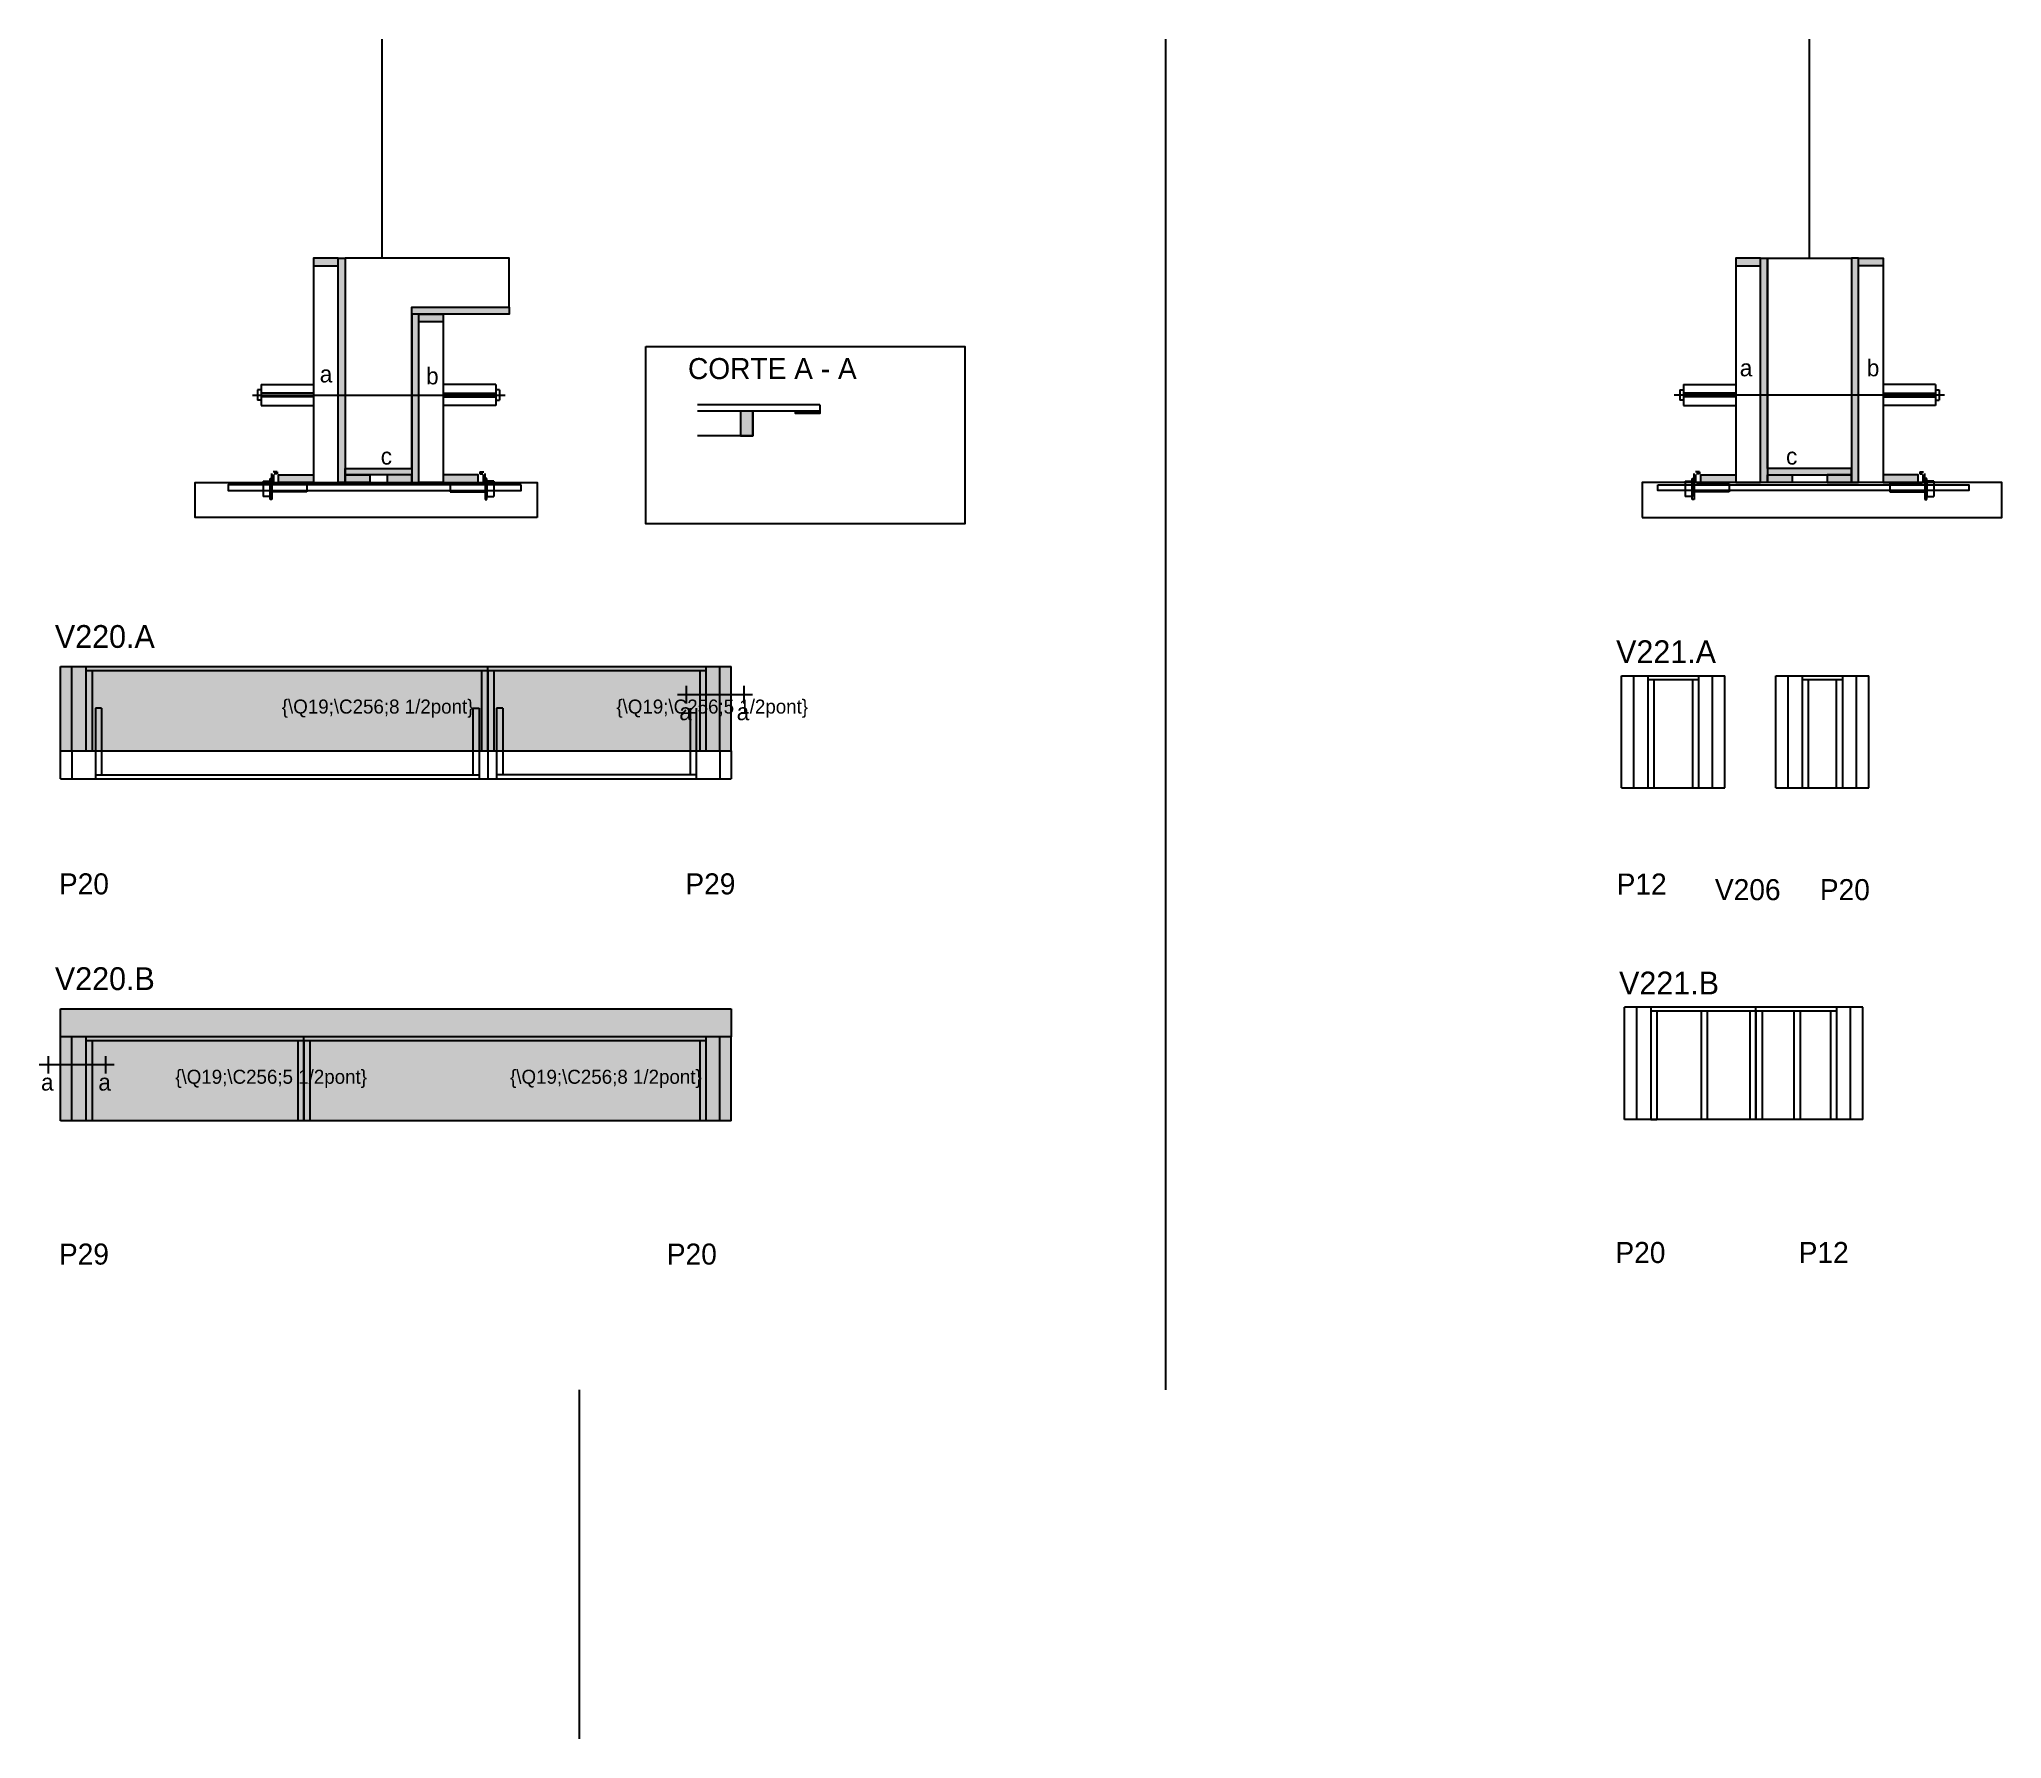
# Model space of a CAD drawing. Header units: metres. Extents: x 6009 to 7129, y 6005 to 6975.
import ezdxf

# ---------------------------------------------------------------- set-up
doc = ezdxf.new("R2010")
doc.units = ezdxf.units.M
for name, color, linetype in [('5', 7, 'Continuous'), ('barrote', 7, 'Continuous'), ('CONCRETO', 7, 'Continuous'), ('COTA', 7, 'Continuous'), ('Cotas', 7, 'Continuous'), ('detalhes', 7, 'Continuous'), ('Hachura', 7, 'Continuous'), ('Madeira', 7, 'Continuous'), ('NOMENCLATURA', 7, 'Continuous'), ('Painéis', 7, 'Continuous'), ('presilha', 7, 'Continuous'), ('REAPROVEITAMENTO', 7, 'Continuous'), ('SARR_2.2x7', 7, 'Continuous'), ('SARR_3.5x7', 7, 'Continuous'), ('SCO-___-LAJ', 7, 'Continuous'), ('TENSOR', 7, 'Continuous'), ('texto', 7, 'Continuous'), ('TEXTO PILAR', 7, 'Continuous'), ('Texto Seção', 7, 'Continuous')]:
    doc.layers.add(name, color=color, linetype=linetype)

msp = doc.modelspace()

# ---------------------------------------------------------------- hatches: boundary and pattern name
at = {"layer": 'COTA'}
h = msp.add_hatch(color=7, dxfattribs=at)
h.dxf.hatch_style = 1
h.paths.add_polyline_path([(6403.9, 6405.7), (6403.9, 6421.7), (6403.9, 6421.7), (6020.9, 6421.7), (6020.9, 6421.7), (6020.9, 6405.7), (6020.9, 6405.7), (6403.9, 6405.7)])
at = {"layer": 'Hachura'}
h = msp.add_hatch(color=7, dxfattribs=at)
h.dxf.hatch_style = 1
h.paths.add_polyline_path([(6179.5, 6845.7), (6179.5, 6850.1), (6179.5, 6850.1), (6165.5, 6850.1), (6165.5, 6850.1), (6165.5, 6845.7), (6165.5, 6845.7), (6179.5, 6845.7)])
h = msp.add_hatch(color=7, dxfattribs=at)
h.dxf.hatch_style = 1
h.paths.add_polyline_path([(6179.5, 6850.1), (6183.5, 6850.1), (6183.5, 6850.1), (6183.5, 6722.1), (6183.5, 6722.1), (6179.5, 6722.1), (6179.5, 6722.1), (6179.5, 6850.1)])
h = msp.add_hatch(color=7, dxfattribs=at)
h.dxf.hatch_style = 1
h.paths.add_polyline_path([(6991.4, 6845.7), (6991.4, 6850.1), (6991.4, 6850.1), (6977.4, 6850.1), (6977.4, 6850.1), (6977.4, 6845.7), (6977.4, 6845.7), (6991.4, 6845.7)])
h = msp.add_hatch(color=7, dxfattribs=at)
h.dxf.hatch_style = 1
h.paths.add_polyline_path([(6991.4, 6850.1), (6995.4, 6850.1), (6995.4, 6850.1), (6995.4, 6722.1), (6995.4, 6722.1), (6991.4, 6722.1), (6991.4, 6722.1), (6991.4, 6850.1)])
h = msp.add_hatch(color=7, dxfattribs=at)
h.dxf.hatch_style = 1
h.paths.add_polyline_path([(7047.4, 6850.1), (7043.4, 6850.1), (7043.4, 6850.1), (7043.4, 6722.1), (7043.4, 6722.1), (7047.4, 6722.1), (7047.4, 6722.1), (7047.4, 6850.1)])
h = msp.add_hatch(color=7, dxfattribs=at)
h.dxf.hatch_style = 1
h.paths.add_polyline_path([(7047.4, 6845.7), (7047.4, 6850.1), (7047.4, 6850.1), (7061.4, 6850.1), (7061.4, 6850.1), (7061.4, 6845.7), (7061.4, 6845.7), (7047.4, 6845.7)])
h = msp.add_hatch(color=7, dxfattribs=at)
h.dxf.hatch_style = 1
h.paths.add_polyline_path([(6225.5, 6822.1), (6221.5, 6822.1), (6221.5, 6822.1), (6221.5, 6722.1), (6221.5, 6722.1), (6225.5, 6722.1), (6225.5, 6722.1), (6225.5, 6822.1)])
h = msp.add_hatch(color=7, dxfattribs=at)
h.dxf.hatch_style = 1
h.paths.add_polyline_path([(6221.5, 6818.1), (6221.5, 6822.1), (6221.5, 6822.1), (6277.1, 6822.1), (6277.1, 6822.1), (6277.1, 6818.1), (6277.1, 6818.1), (6221.5, 6818.1)])
h = msp.add_hatch(color=7, dxfattribs=at)
h.dxf.hatch_style = 1
h.paths.add_polyline_path([(6225.5, 6813.7), (6225.5, 6818.1), (6225.5, 6818.1), (6239.5, 6818.1), (6239.5, 6818.1), (6239.5, 6813.7), (6239.5, 6813.7), (6225.5, 6813.7)])
h = msp.add_hatch(color=7, dxfattribs=at)
h.dxf.hatch_style = 1
h.paths.add_polyline_path([(6416.2, 6762.8), (6409.2, 6762.8), (6409.2, 6748.8), (6416.2, 6748.8), (6416.2, 6762.8)])
h = msp.add_hatch(color=7, dxfattribs=at)
h.dxf.hatch_style = 1
h.paths.add_polyline_path([(6440.6, 6762.8), (6440.6, 6761.4), (6440.6, 6761.4), (6454.5, 6761.4), (6454.5, 6761.4), (6454.5, 6762.8), (6454.5, 6762.8), (6440.6, 6762.8)])
h = msp.add_hatch(color=7, dxfattribs=at)
h.dxf.hatch_style = 1
h.paths.add_polyline_path([(6145.5, 6722.1), (6145.5, 6726.5), (6145.5, 6726.5), (6165.5, 6726.5), (6165.5, 6726.5), (6165.5, 6722.1), (6165.5, 6722.1), (6145.5, 6722.1)])
h = msp.add_hatch(color=7, dxfattribs=at)
h.dxf.hatch_style = 1
h.paths.add_polyline_path([(6183.5, 6726.5), (6183.5, 6730.1), (6183.5, 6730.1), (6221.5, 6730.1), (6221.5, 6730.1), (6221.5, 6726.5), (6221.5, 6726.5), (6183.5, 6726.5)])
h = msp.add_hatch(color=7, dxfattribs=at)
h.dxf.hatch_style = 1
h.paths.add_polyline_path([(6183.5, 6722.1), (6183.5, 6726.5), (6183.5, 6726.5), (6197.5, 6726.5), (6197.5, 6726.5), (6197.5, 6722.1), (6197.5, 6722.1), (6183.5, 6722.1)])
h = msp.add_hatch(color=7, dxfattribs=at)
h.dxf.hatch_style = 1
h.paths.add_polyline_path([(6221.5, 6722.1), (6221.5, 6726.5), (6221.5, 6726.5), (6207.5, 6726.5), (6207.5, 6726.5), (6207.5, 6722.1), (6207.5, 6722.1), (6221.5, 6722.1)])
h = msp.add_hatch(color=7, dxfattribs=at)
h.dxf.hatch_style = 1
h.paths.add_polyline_path([(6259.5, 6722.1), (6259.5, 6726.5), (6259.5, 6726.5), (6239.5, 6726.5), (6239.5, 6726.5), (6239.5, 6722.1), (6239.5, 6722.1), (6259.5, 6722.1)])
h = msp.add_hatch(color=7, dxfattribs=at)
h.dxf.hatch_style = 1
h.paths.add_polyline_path([(6957.4, 6722.1), (6957.4, 6726.5), (6957.4, 6726.5), (6977.4, 6726.5), (6977.4, 6726.5), (6977.4, 6722.1), (6977.4, 6722.1), (6957.4, 6722.1)])
h = msp.add_hatch(color=7, dxfattribs=at)
h.dxf.hatch_style = 1
h.paths.add_polyline_path([(7043.4, 6726.5), (7043.4, 6730.1), (7043.4, 6730.1), (6995.4, 6730.1), (6995.4, 6730.1), (6995.4, 6726.5), (6995.4, 6726.5), (7043.4, 6726.5)])
h = msp.add_hatch(color=7, dxfattribs=at)
h.dxf.hatch_style = 1
h.paths.add_polyline_path([(6995.4, 6722.1), (6995.4, 6726.5), (6995.4, 6726.5), (7009.4, 6726.5), (7009.4, 6726.5), (7009.4, 6722.1), (7009.4, 6722.1), (6995.4, 6722.1)])
h = msp.add_hatch(color=7, dxfattribs=at)
h.dxf.hatch_style = 1
h.paths.add_polyline_path([(7043.4, 6722.1), (7043.4, 6726.5), (7043.4, 6726.5), (7029.4, 6726.5), (7029.4, 6726.5), (7029.4, 6722.1), (7029.4, 6722.1), (7043.4, 6722.1)])
h = msp.add_hatch(color=7, dxfattribs=at)
h.dxf.hatch_style = 1
h.paths.add_polyline_path([(7081.4, 6722.1), (7081.4, 6726.5), (7081.4, 6726.5), (7061.4, 6726.5), (7061.4, 6726.5), (7061.4, 6722.1), (7061.4, 6722.1), (7081.4, 6722.1)])
at = {"layer": 'REAPROVEITAMENTO'}
h = msp.add_hatch(color=7, dxfattribs=at)
h.dxf.hatch_style = 1
h.paths.add_polyline_path([(6264.9, 6617), (6020.9, 6617), (6020.9, 6617), (6020.9, 6569), (6020.9, 6569), (6264.9, 6569), (6264.9, 6569), (6264.9, 6617)])
h = msp.add_hatch(color=7, dxfattribs=at)
h.dxf.hatch_style = 1
h.paths.add_polyline_path([(6403.9, 6617), (6264.9, 6617), (6264.9, 6617), (6264.9, 6569), (6264.9, 6569), (6403.9, 6569), (6403.9, 6569), (6403.9, 6617)])
h = msp.add_hatch(color=7, dxfattribs=at)
h.dxf.hatch_style = 1
h.paths.add_polyline_path([(6020.9, 6357.7), (6159.9, 6357.7), (6159.9, 6357.7), (6159.9, 6405.7), (6159.9, 6405.7), (6020.9, 6405.7), (6020.9, 6405.7), (6020.9, 6357.7)])
h = msp.add_hatch(color=7, dxfattribs=at)
h.dxf.hatch_style = 1
h.paths.add_polyline_path([(6159.9, 6357.7), (6403.9, 6357.7), (6403.9, 6357.7), (6403.9, 6405.7), (6403.9, 6405.7), (6159.9, 6405.7), (6159.9, 6405.7), (6159.9, 6357.7), (6159.9, 6357.7)])

# ---------------------------------------------------------------- linework, layer by layer
at = {"color": 7, "lineweight": 25}
for p, q in [((6135.5, 6778), (6135.5, 6766)), ((6135.5, 6778), (6165.5, 6778)), ((6269.5, 6778), (6239.5, 6778)), ((6269.5, 6778), (6269.5, 6766)), ((6947.4, 6778), (6947.4, 6766)), ((6947.4, 6778), (6977.4, 6778)), ((7091.4, 6778), (7061.4, 6778)), ((7091.4, 6778), (7091.4, 6766)), ((6133.5, 6775), (6133.5, 6769)), ((6135.5, 6775), (6133.5, 6775)), ((6135.5, 6769), (6133.5, 6769)), ((6165.5, 6773), (6135.5, 6773)), ((6165.5, 6771), (6135.5, 6771)), ((6239.5, 6773), (6269.5, 6773)), ((6239.5, 6771), (6269.5, 6771)), ((6271.5, 6775), (6269.5, 6775)), ((6269.5, 6769), (6271.5, 6769)), ((6271.5, 6775), (6271.5, 6769)), ((6945.4, 6775), (6945.4, 6769)), ((6945.4, 6775), (6947.4, 6775)), ((6947.4, 6769), (6945.4, 6769)), ((6977.4, 6773), (6947.4, 6773)), ((6977.4, 6771), (6947.4, 6771)), ((7061.4, 6773), (7091.4, 6773)), ((7061.4, 6771), (7091.4, 6771)), ((7091.4, 6775), (7093.4, 6775)), ((7091.4, 6769), (7093.4, 6769)), ((7093.4, 6775), (7093.4, 6769)), ((6135.5, 6766), (6165.5, 6766)), ((6269.5, 6766), (6239.5, 6766)), ((6947.4, 6766), (6977.4, 6766)), ((7091.4, 6766), (7061.4, 6766)), ((6317.2, 6005.1), (6317.2, 6204.3))]:
    msp.add_line(p, q, dxfattribs=at)
at = {"layer": 'barrote', "color": 7, "lineweight": 25}
for points in [[(6293, 6702.1), (6097.8, 6702.1), (6097.8, 6722.1), (6293, 6722.1)], [(6923.9, 6702.1), (7129.1, 6702.1), (7129.1, 6722.1), (6923.9, 6722.1)]]:
    msp.add_lwpolyline(points, close=True, dxfattribs=at)
at = {"layer": 'CONCRETO', "color": 7, "lineweight": 25}
for points in [[(6277.1, 6822.1), (6277.1, 6850.1), (6183.5, 6850.1), (6183.5, 6822.1), (6183.5, 6822.1), (6183.5, 6730.1), (6221.5, 6730.1), (6221.5, 6822.1)], [(6995.4, 6850.1), (6995.4, 6850.1), (7043.4, 6850.1), (7043.4, 6822.1), (7043.4, 6822.1), (7043.4, 6730.1), (6995.4, 6730.1), (6995.4, 6850.1)]]:
    msp.add_lwpolyline(points, close=True, dxfattribs=at)
at = {"layer": 'COTA', "color": 7, "lineweight": 25}
for p, q in [((6651.7, 6975.1), (6651.7, 6204.3)), ((6020.9, 6405.7), (6020.9, 6421.7)), ((6020.9, 6421.7), (6403.9, 6421.7)), ((6403.9, 6421.7), (6403.9, 6405.7))]:
    msp.add_line(p, q, dxfattribs=at)
at = {"layer": 'Cotas', "color": 7, "lineweight": 25}
msp.add_lwpolyline([(6355.2, 6799.8), (6537.2, 6799.8), (6537.2, 6698.4), (6355.2, 6698.4)], close=True, dxfattribs=at)
at = {"layer": 'Defpoints', "color": 7, "lineweight": 25}
for p, q in [((6204.7, 6850.1), (6204.7, 6975.1)), ((7019.4, 6850.1), (7019.4, 6975.1))]:
    msp.add_line(p, q, dxfattribs=at)
at = {"layer": 'Madeira', "color": 7, "lineweight": 25}
for points in [[(6179.5, 6845.7), (6179.5, 6850.1), (6165.5, 6850.1), (6165.5, 6845.7)], [(6179.5, 6850.1), (6165.5, 6850.1), (6165.5, 6722.1), (6179.5, 6722.1)], [(6991.4, 6845.7), (6991.4, 6850.1), (6977.4, 6850.1), (6977.4, 6845.7)], [(6991.4, 6850.1), (6977.4, 6850.1), (6977.4, 6722.1), (6991.4, 6722.1)], [(7047.4, 6845.7), (7047.4, 6850.1), (7061.4, 6850.1), (7061.4, 6845.7)], [(7047.4, 6850.1), (7061.4, 6850.1), (7061.4, 6722.1), (7047.4, 6722.1)], [(6225.5, 6813.7), (6225.5, 6818.1), (6239.5, 6818.1), (6239.5, 6813.7)], [(6225.5, 6818.1), (6239.5, 6818.1), (6239.5, 6722.1), (6225.5, 6722.1)], [(6416.2, 6748.8), (6416.2, 6762.8), (6409.2, 6762.8), (6409.2, 6748.8)], [(6440.6, 6762.8), (6454.5, 6762.8), (6454.5, 6761.4), (6440.6, 6761.4)], [(6145.5, 6722.1), (6145.5, 6726.5), (6165.5, 6726.5), (6165.5, 6722.1)], [(6183.5, 6722.1), (6183.5, 6726.5), (6197.5, 6726.5), (6197.5, 6722.1)], [(6221.5, 6722.1), (6221.5, 6726.5), (6207.5, 6726.5), (6207.5, 6722.1)], [(6259.5, 6722.1), (6259.5, 6726.5), (6239.5, 6726.5), (6239.5, 6722.1)], [(6957.4, 6722.1), (6957.4, 6726.5), (6977.4, 6726.5), (6977.4, 6722.1)], [(6995.4, 6722.1), (6995.4, 6726.5), (7009.4, 6726.5), (7009.4, 6722.1)], [(7043.4, 6722.1), (7043.4, 6726.5), (7029.4, 6726.5), (7029.4, 6722.1)], [(7081.4, 6722.1), (7081.4, 6726.5), (7061.4, 6726.5), (7061.4, 6722.1)]]:
    msp.add_lwpolyline(points, close=True, dxfattribs=at)
msp.add_lwpolyline([(6416.2, 6762.8), (6416.2, 6748.8), (6384.7, 6748.8)], dxfattribs=at)
at = {"layer": 'NOMENCLATURA', "color": 7, "lineweight": 25}
for p, q in [((6373.2, 6601), (6416, 6601)), ((6378.2, 6606), (6378.2, 6596)), ((6411, 6606), (6411, 6596)), ((6051.6, 6389.7), (6008.9, 6389.7)), ((6013.9, 6394.7), (6013.9, 6384.7)), ((6046.6, 6394.7), (6046.6, 6384.7))]:
    msp.add_line(p, q, dxfattribs=at)
at = {"layer": 'Painéis', "color": 7, "lineweight": 25}
for p, q in [((6454.5, 6766.4), (6384.7, 6766.4)), ((6454.5, 6766.4), (6454.5, 6761.4)), ((6454.5, 6762.8), (6384.7, 6762.8)), ((6020.9, 6617), (6403.9, 6617)), ((6020.9, 6569), (6020.9, 6617)), ((6264.9, 6569), (6264.9, 6617)), ((6403.9, 6569), (6403.9, 6617)), ((6912.1, 6611.8), (6971.1, 6611.8)), ((6912.1, 6547.8), (6912.1, 6611.8)), ((6971.1, 6547.8), (6971.1, 6611.8)), ((7000.2, 6611.8), (7053.2, 6611.8)), ((7000.2, 6547.8), (7000.2, 6611.8)), ((7053.2, 6547.8), (7053.2, 6611.8)), ((6020.9, 6569), (6403.9, 6569)), ((6020.9, 6553), (6020.9, 6569)), ((6264.9, 6569), (6264.9, 6553)), ((6403.9, 6569), (6403.9, 6553)), ((6020.9, 6553), (6403.9, 6553)), ((6912.1, 6547.8), (6971.1, 6547.8)), ((7000.2, 6547.8), (7053.2, 6547.8)), ((7049.8, 6422.6), (6913.8, 6422.6)), ((6913.8, 6358.6), (6913.8, 6422.6)), ((6988.8, 6358.6), (6988.8, 6422.6)), ((7049.8, 6358.6), (7049.8, 6422.6)), ((6403.9, 6405.7), (6020.9, 6405.7)), ((6020.9, 6357.7), (6020.9, 6405.7)), ((6159.9, 6357.7), (6159.9, 6405.7)), ((6403.9, 6357.7), (6403.9, 6405.7)), ((6403.9, 6357.7), (6020.9, 6357.7)), ((7049.8, 6358.6), (6913.8, 6358.6))]:
    msp.add_line(p, q, dxfattribs=at)
for points in [[(6179.5, 6850.1), (6183.5, 6850.1), (6183.5, 6722.1), (6179.5, 6722.1)], [(6991.4, 6850.1), (6995.4, 6850.1), (6995.4, 6722.1), (6991.4, 6722.1)], [(7047.4, 6850.1), (7043.4, 6850.1), (7043.4, 6722.1), (7047.4, 6722.1)], [(6221.5, 6818.1), (6221.5, 6822.1), (6277.1, 6822.1), (6277.1, 6818.1)], [(6225.5, 6818.1), (6221.5, 6818.1), (6221.5, 6722.1), (6225.5, 6722.1)], [(6183.5, 6726.5), (6183.5, 6730.1), (6221.5, 6730.1), (6221.5, 6726.5)], [(7043.4, 6726.5), (7043.4, 6730.1), (6995.4, 6730.1), (6995.4, 6726.5)]]:
    msp.add_lwpolyline(points, close=True, dxfattribs=at)
at = {"layer": 'presilha', "color": 7, "lineweight": 25}
for p, q in [((6136.7, 6722.8), (6140.7, 6722.8)), ((6136.7, 6722.8), (6136.7, 6714.1)), ((6140.7, 6724.4), (6141.7, 6724.4)), ((6140.7, 6712.4), (6140.7, 6724.4)), ((6140.7, 6722.8), (6140.7, 6714.1)), ((6141.7, 6721.2), (6141.7, 6727.3)), ((6141.7, 6724.4), (6141.7, 6712.4)), ((6144.7, 6728.1), (6142.4, 6728.1)), ((6142.7, 6721.8), (6142.7, 6726.7)), ((6144.7, 6727.1), (6143, 6727.1)), ((6144.7, 6728.1), (6144.7, 6727.1)), ((6260.4, 6728.1), (6260.4, 6727.1)), ((6260.4, 6728.1), (6262.6, 6728.1)), ((6260.4, 6727.1), (6262, 6727.1)), ((6262.4, 6721.8), (6262.4, 6726.7)), ((6263.4, 6721.2), (6263.4, 6727.3)), ((6264.4, 6724.4), (6263.4, 6724.4)), ((6263.4, 6724.4), (6263.4, 6712.4)), ((6264.4, 6712.4), (6264.4, 6724.4)), ((6268.4, 6722.8), (6264.4, 6722.8)), ((6264.4, 6722.8), (6264.4, 6714.1)), ((6268.4, 6722.8), (6268.4, 6714.1)), ((6948.5, 6722.8), (6952.5, 6722.8)), ((6948.5, 6722.8), (6948.5, 6714.1)), ((6952.5, 6724.4), (6953.5, 6724.4)), ((6952.5, 6712.4), (6952.5, 6724.4)), ((6952.5, 6722.8), (6952.5, 6714.1)), ((6953.5, 6721.2), (6953.5, 6727.3)), ((6953.5, 6724.4), (6953.5, 6712.4)), ((6956.5, 6728.1), (6954.3, 6728.1)), ((6954.5, 6721.8), (6954.5, 6726.7)), ((6956.5, 6727.1), (6954.9, 6727.1)), ((6956.5, 6728.1), (6956.5, 6727.1)), ((7082.3, 6728.1), (7082.3, 6727.1)), ((7082.3, 6728.1), (7084.5, 6728.1)), ((7082.3, 6727.1), (7083.9, 6727.1)), ((7084.3, 6721.8), (7084.3, 6726.7)), ((7085.3, 6721.2), (7085.3, 6727.3)), ((7086.3, 6724.4), (7085.3, 6724.4)), ((7085.3, 6724.4), (7085.3, 6712.4)), ((7086.3, 6712.4), (7086.3, 6724.4)), ((7090.3, 6722.8), (7086.3, 6722.8)), ((7086.3, 6722.8), (7086.3, 6714.1)), ((7090.3, 6722.8), (7090.3, 6714.1)), ((6140.7, 6714.1), (6136.7, 6714.1)), ((6141.7, 6712.4), (6140.7, 6712.4)), ((6161.7, 6716.8), (6141.7, 6716.8)), ((6161.7, 6721.4), (6143, 6721.4)), ((6161.7, 6721.4), (6161.7, 6716.8)), ((6243.4, 6721.4), (6243.4, 6716.8)), ((6243.4, 6721.4), (6262, 6721.4)), ((6243.4, 6716.8), (6263.4, 6716.8)), ((6263.4, 6712.4), (6264.4, 6712.4)), ((6264.4, 6714.1), (6268.4, 6714.1)), ((6952.5, 6714.1), (6948.5, 6714.1)), ((6953.5, 6712.4), (6952.5, 6712.4)), ((6973.5, 6716.8), (6953.5, 6716.8)), ((6973.5, 6721.4), (6954.9, 6721.4)), ((6973.5, 6721.4), (6973.5, 6716.8)), ((7065.3, 6721.4), (7065.3, 6716.8)), ((7065.3, 6721.4), (7083.9, 6721.4)), ((7065.3, 6716.8), (7085.3, 6716.8)), ((7085.3, 6712.4), (7086.3, 6712.4)), ((7086.3, 6714.1), (7090.3, 6714.1))]:
    msp.add_line(p, q, dxfattribs=at)
at = {"layer": 'SARR_2.2x7', "color": 7, "lineweight": 25}
for p, q in [((6027.5, 6569), (6027.5, 6617)), ((6035.5, 6614.8), (6264.9, 6614.8)), ((6264.9, 6614.8), (6389.4, 6614.8)), ((6397.4, 6569), (6397.4, 6617)), ((6919.1, 6547.8), (6919.1, 6611.8)), ((6927.1, 6609.6), (6956.1, 6609.6)), ((6964.1, 6547.8), (6964.1, 6611.8)), ((7007.2, 6547.8), (7007.2, 6611.8)), ((7015.2, 6609.6), (7038.2, 6609.6)), ((7046.2, 6547.8), (7046.2, 6611.8)), ((6027.5, 6569), (6027.5, 6553)), ((6397.4, 6569), (6397.4, 6553)), ((6040.9, 6555.2), (6259.9, 6555.2)), ((6383.9, 6555.2), (6269.9, 6555.2)), ((6920.8, 6358.6), (6920.8, 6422.6)), ((6988.8, 6420.4), (6928.8, 6420.4)), ((7034.8, 6420.4), (6988.8, 6420.4)), ((7042.8, 6358.6), (7042.8, 6422.6)), ((6027.5, 6357.7), (6027.5, 6405.7)), ((6159.9, 6403.5), (6035.5, 6403.5)), ((6389.4, 6403.5), (6159.9, 6403.5)), ((6397.4, 6357.7), (6397.4, 6405.7))]:
    msp.add_line(p, q, dxfattribs=at)
at = {"layer": 'SARR_3.5x7', "color": 7, "lineweight": 25}
for p, q in [((6035.5, 6617), (6035.5, 6569)), ((6039, 6614.8), (6039, 6569)), ((6261.4, 6614.8), (6261.4, 6569)), ((6264.9, 6614.8), (6264.9, 6569)), ((6268.4, 6614.8), (6268.4, 6569)), ((6385.9, 6614.8), (6385.9, 6569)), ((6389.4, 6617), (6389.4, 6569)), ((6927.1, 6611.8), (6927.1, 6547.8)), ((6930.6, 6609.6), (6930.6, 6547.8)), ((6952.6, 6609.6), (6952.6, 6547.8)), ((6956.1, 6611.8), (6956.1, 6547.8)), ((7015.2, 6611.8), (7015.2, 6547.8)), ((7018.7, 6609.6), (7018.7, 6547.8)), ((7034.7, 6609.6), (7034.7, 6547.8)), ((7038.2, 6611.8), (7038.2, 6547.8)), ((6040.9, 6593.2), (6040.9, 6553)), ((6044.4, 6593.2), (6040.9, 6593.2)), ((6044.4, 6593.2), (6044.4, 6555.2)), ((6256.4, 6593.2), (6256.4, 6555.2)), ((6256.4, 6593.2), (6259.9, 6593.2)), ((6259.9, 6593.2), (6259.9, 6553)), ((6269.9, 6593.2), (6269.9, 6553)), ((6273.4, 6593.2), (6269.9, 6593.2)), ((6273.4, 6593.2), (6273.4, 6555.2)), ((6380.4, 6593.2), (6380.4, 6555.2)), ((6383.9, 6593.2), (6383.9, 6553)), ((6261.4, 6569), (6264.9, 6569)), ((6264.9, 6569), (6268.4, 6569)), ((6928.8, 6422.6), (6928.8, 6358.6)), ((6932.3, 6420.4), (6932.3, 6358.6)), ((6957.5, 6420.4), (6957.5, 6358.6)), ((6961, 6420.4), (6961, 6358.6)), ((6985.3, 6420.4), (6985.3, 6358.6)), ((6988.8, 6420.4), (6988.8, 6358.6)), ((6992.3, 6420.4), (6992.3, 6358.6)), ((7010.5, 6420.4), (7010.5, 6358.6)), ((7014, 6420.4), (7014, 6358.6)), ((7031.3, 6420.4), (7031.3, 6358.6)), ((7034.8, 6422.6), (7034.8, 6358.6)), ((6035.5, 6405.7), (6035.5, 6357.7)), ((6039, 6403.5), (6039, 6357.7)), ((6156.4, 6403.5), (6156.4, 6357.7)), ((6159.9, 6403.5), (6159.9, 6357.7)), ((6163.4, 6403.5), (6163.4, 6357.7)), ((6385.9, 6403.5), (6385.9, 6357.7)), ((6389.4, 6405.7), (6389.4, 6357.7)), ((6159.9, 6357.7), (6156.4, 6357.7)), ((6163.4, 6357.7), (6159.9, 6357.7)), ((6928.8, 6358.6), (6932.3, 6358.6)), ((7034.8, 6358.6), (7031.3, 6358.6))]:
    msp.add_line(p, q, dxfattribs=at)
at = {"layer": 'SCO-___-LAJ', "color": 7, "lineweight": 25}
for points in [[(6284, 6720.7), (6116.7, 6720.7), (6116.7, 6717.5), (6284, 6717.5)], [(6932.9, 6720.7), (7110.3, 6720.7), (7110.3, 6717.5), (6932.9, 6717.5)]]:
    msp.add_lwpolyline(points, close=True, dxfattribs=at)
at = {"layer": 'TENSOR', "color": 7, "lineweight": 25}
for p, q in [((6130.5, 6772), (6274.8, 6772)), ((7096.4, 6772), (6942.1, 6772))]:
    msp.add_line(p, q, dxfattribs=at)

# ---------------------------------------------------------------- texts
at = {"layer": '5', "color": 7, "lineweight": 25}
for s, p in [('P20', (6020.1, 6487)), ('P29', (6377.7, 6487)), ('P12', (6909.3, 6486.9)), ('V206', (6965.4, 6483.7)), ('P20', (7025.3, 6483.7)), ('P29', (6020.1, 6275.7)), ('P20', (6367.1, 6275.7)), ('P20', (6908.6, 6276.6)), ('P12', (7013.2, 6276.6))]:
    msp.add_text(s, height=12, dxfattribs=at).set_placement(p)
at = {"layer": 'detalhes', "color": 7, "lineweight": 25}
for s, p in [('a', (6979.6, 6782.7)), ('b', (7052.1, 6782.7)), ('a', (6169, 6779.2)), ('b', (6229.7, 6778.1)), ('c', (6203.8, 6732.3)), ('c', (7006, 6732.3)), ('a', (6374.2, 6586.4)), ('a', (6407, 6586.4)), ('a', (6009.9, 6375)), ('a', (6042.6, 6375))]:
    msp.add_text(s, height=9.6, dxfattribs=at).set_placement(p)
at = {"layer": 'texto', "color": 7, "lineweight": 25}
for s, p in [('{\\Q19;\\C256;8 1/2pont}', (6147.3, 6590.2)), ('{\\Q19;\\C256;5 1/2pont}', (6338.3, 6590.2)), ('{\\Q19;\\C256;5 1/2pont}', (6086.5, 6378.9)), ('{\\Q19;\\C256;8 1/2pont}', (6277.6, 6378.9))]:
    msp.add_text(s, height=8, dxfattribs=at).set_placement(p)
at = {"layer": 'TEXTO PILAR', "color": 7, "lineweight": 25}
msp.add_text('CORTE A - A', height=12, dxfattribs=at).set_placement((6379.2, 6781.1))
at = {"layer": 'Texto Seção', "color": 7, "lineweight": 25}
for s, p in [('V220.A', (6017.8, 6627.7)), ('V221.A', (6909, 6619)), ('V220.B', (6017.8, 6432.4)), ('V221.B', (6910.7, 6429.9))]:
    msp.add_text(s, height=13, dxfattribs=at).set_placement(p)

doc.saveas('drawing.dxf')
